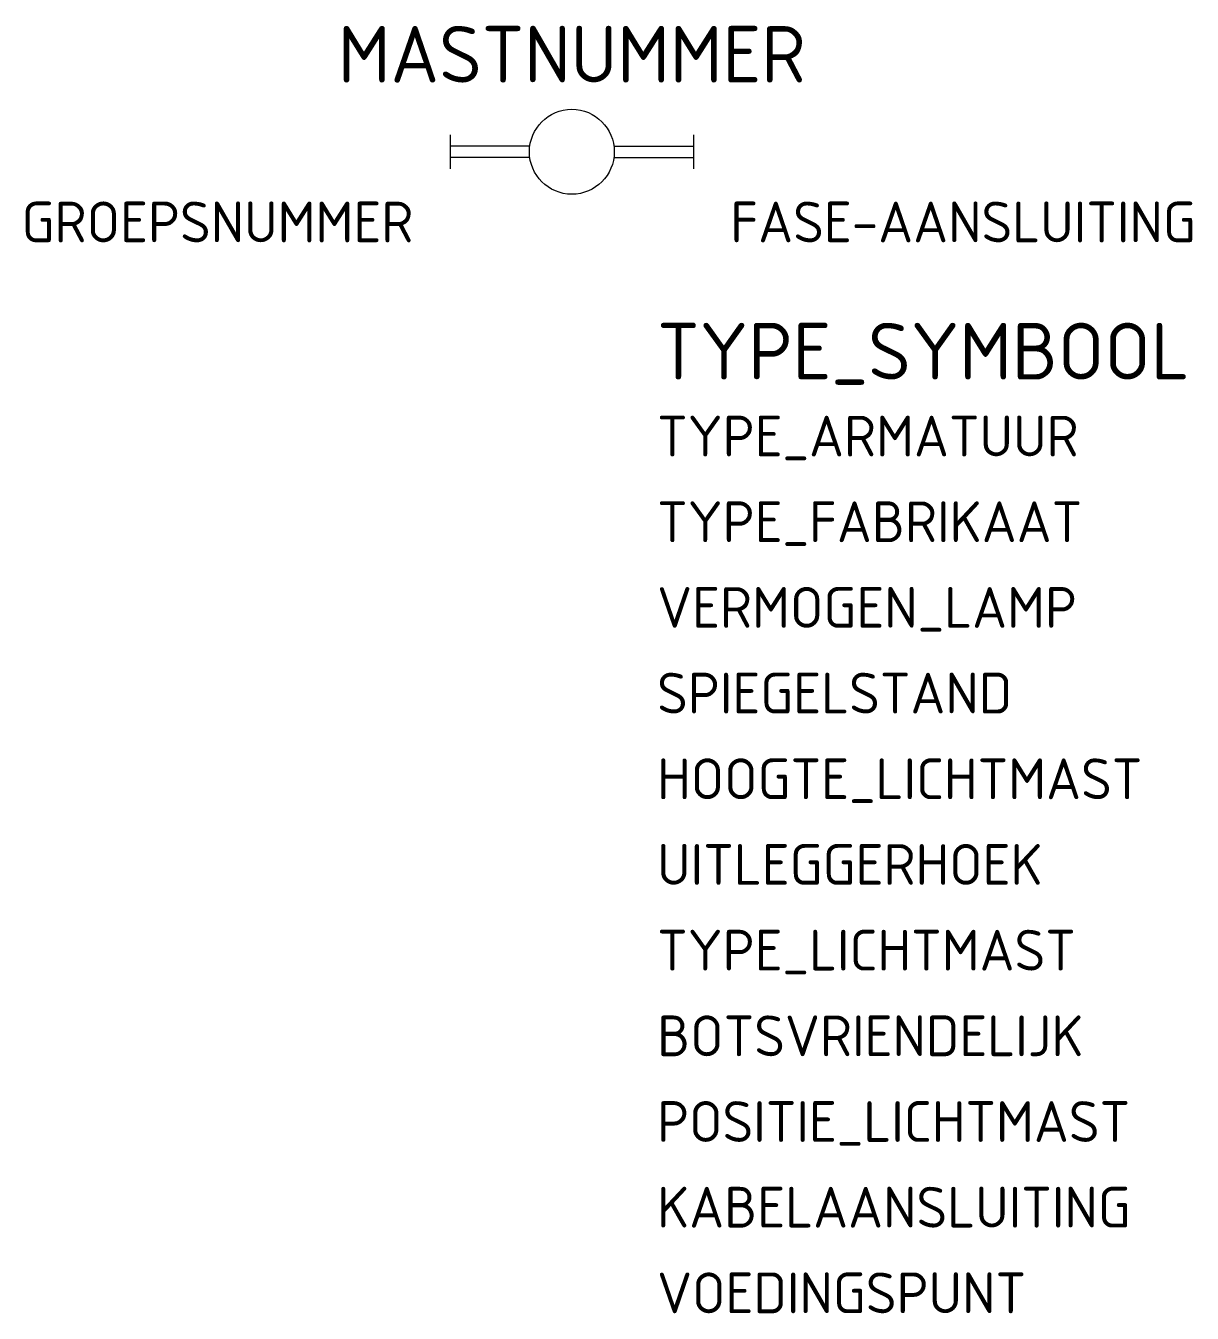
# Model space of a CAD drawing. Extents: x -24.1 to 27.4, y -51.3 to 5.6.
import ezdxf
from ezdxf.enums import TextEntityAlignment as Align

# ---------------------------------------------------------------- set-up
doc = ezdxf.new("R2010")
doc.units = 0
doc.header["$LTSCALE"] = 10
doc.header["$MEASUREMENT"] = 0
doc.layers.get('0').update_dxf_attribs({"linetype": 'CONTINUOUS'})
doc.layers.add('N-WE-KL-ET-T18', color=1, linetype='CONTINUOUS', lineweight=18)
doc.layers.add('N-WE-KL-ET-T25', color=7, linetype='CONTINUOUS', lineweight=25)
doc.styles.add('NLCS-ISO', font='NLCS-ISO.ttf', dxfattribs={"height": 2.5})

msp = doc.modelspace()

# ---------------------------------------------------------------- linework, layer by layer
at = {"color": 0, "linetype": 'ByBlock', "flags": 128}
for points in [[(-5.375, 0.75), (-5.375, -0.75)], [(5.375, 0.75), (5.375, -0.75)], [(-1.858, 0.25), (-5.375, 0.25)], [(1.858, 0.25), (5.375, 0.25)], [(-1.858, -0.25), (-5.375, -0.25)], [(1.858, -0.25), (5.375, -0.25)]]:
    msp.add_lwpolyline(points, dxfattribs=at)
at = {"color": 0, "linetype": 'ByBlock'}
msp.add_circle((0, 0), 1.875, dxfattribs=at)

# ---------------------------------------------------------------- texts
at = {"layer": 'N-WE-KL-ET-T18', "linetype": 'ByBlock', "style": 'NLCS-ISO'}
msp.add_attdef('GROEPSNUMMER', text='', height=1.8, dxfattribs=at).set_placement((-7, -4), align=Align.RIGHT)
msp.add_attdef('FASE-AANSLUITING', (7, -4), '', height=1.8, dxfattribs=at)
at = {"layer": 'N-WE-KL-ET-T18', "linetype": 'ByBlock', "style": 'NLCS-ISO', "flags": 1}
for tag, p, s in [('TYPE_ARMATUUR', (3.765, -13.456), 'IPSO SON-T'), ('TYPE_FABRIKAAT', (3.765, -17.24), ''), ('VERMOGEN_LAMP', (3.765, -21.025), '2x .... W'), ('SPIEGELSTAND', (3.765, -24.809), 'Vlakglas 35/115/5'), ('HOOGTE_LICHTMAST', (3.765, -28.594), '18m'), ('UITLEGGERHOEK', (3.765, -32.378), '5°'), ('TYPE_LICHTMAST', (3.765, -36.163), 'Enkele PAALTOPMAST'), ('BOTSVRIENDELIJK', (3.765, -39.947), 'Ja'), ('POSITIE_LICHTMAST', (3.765, -43.732), 'Rechts'), ('KABELAANSLUITING', (3.765, -47.516), 'EO-YMeKaszh 4x2,5mm² (d.m.v. aftakmof)'), ('VOEDINGSPUNT', (3.765, -51.301), '')]:
    msp.add_attdef(tag, p, s, height=1.8, dxfattribs=at)
at = {"layer": 'N-WE-KL-ET-T25', "linetype": 'ByBlock', "style": 'NLCS-ISO'}
msp.add_attdef('MASTNUMMER', text='', height=2.5, dxfattribs=at).set_placement((0, 4.31), align=Align.MIDDLE)
at = {"layer": 'N-WE-KL-ET-T25', "linetype": 'ByBlock', "style": 'NLCS-ISO', "flags": 1}
msp.add_attdef('TYPE_SYMBOOL', (3.765, -10.056), 'B', height=2.5, dxfattribs=at)

doc.saveas('drawing.dxf')
